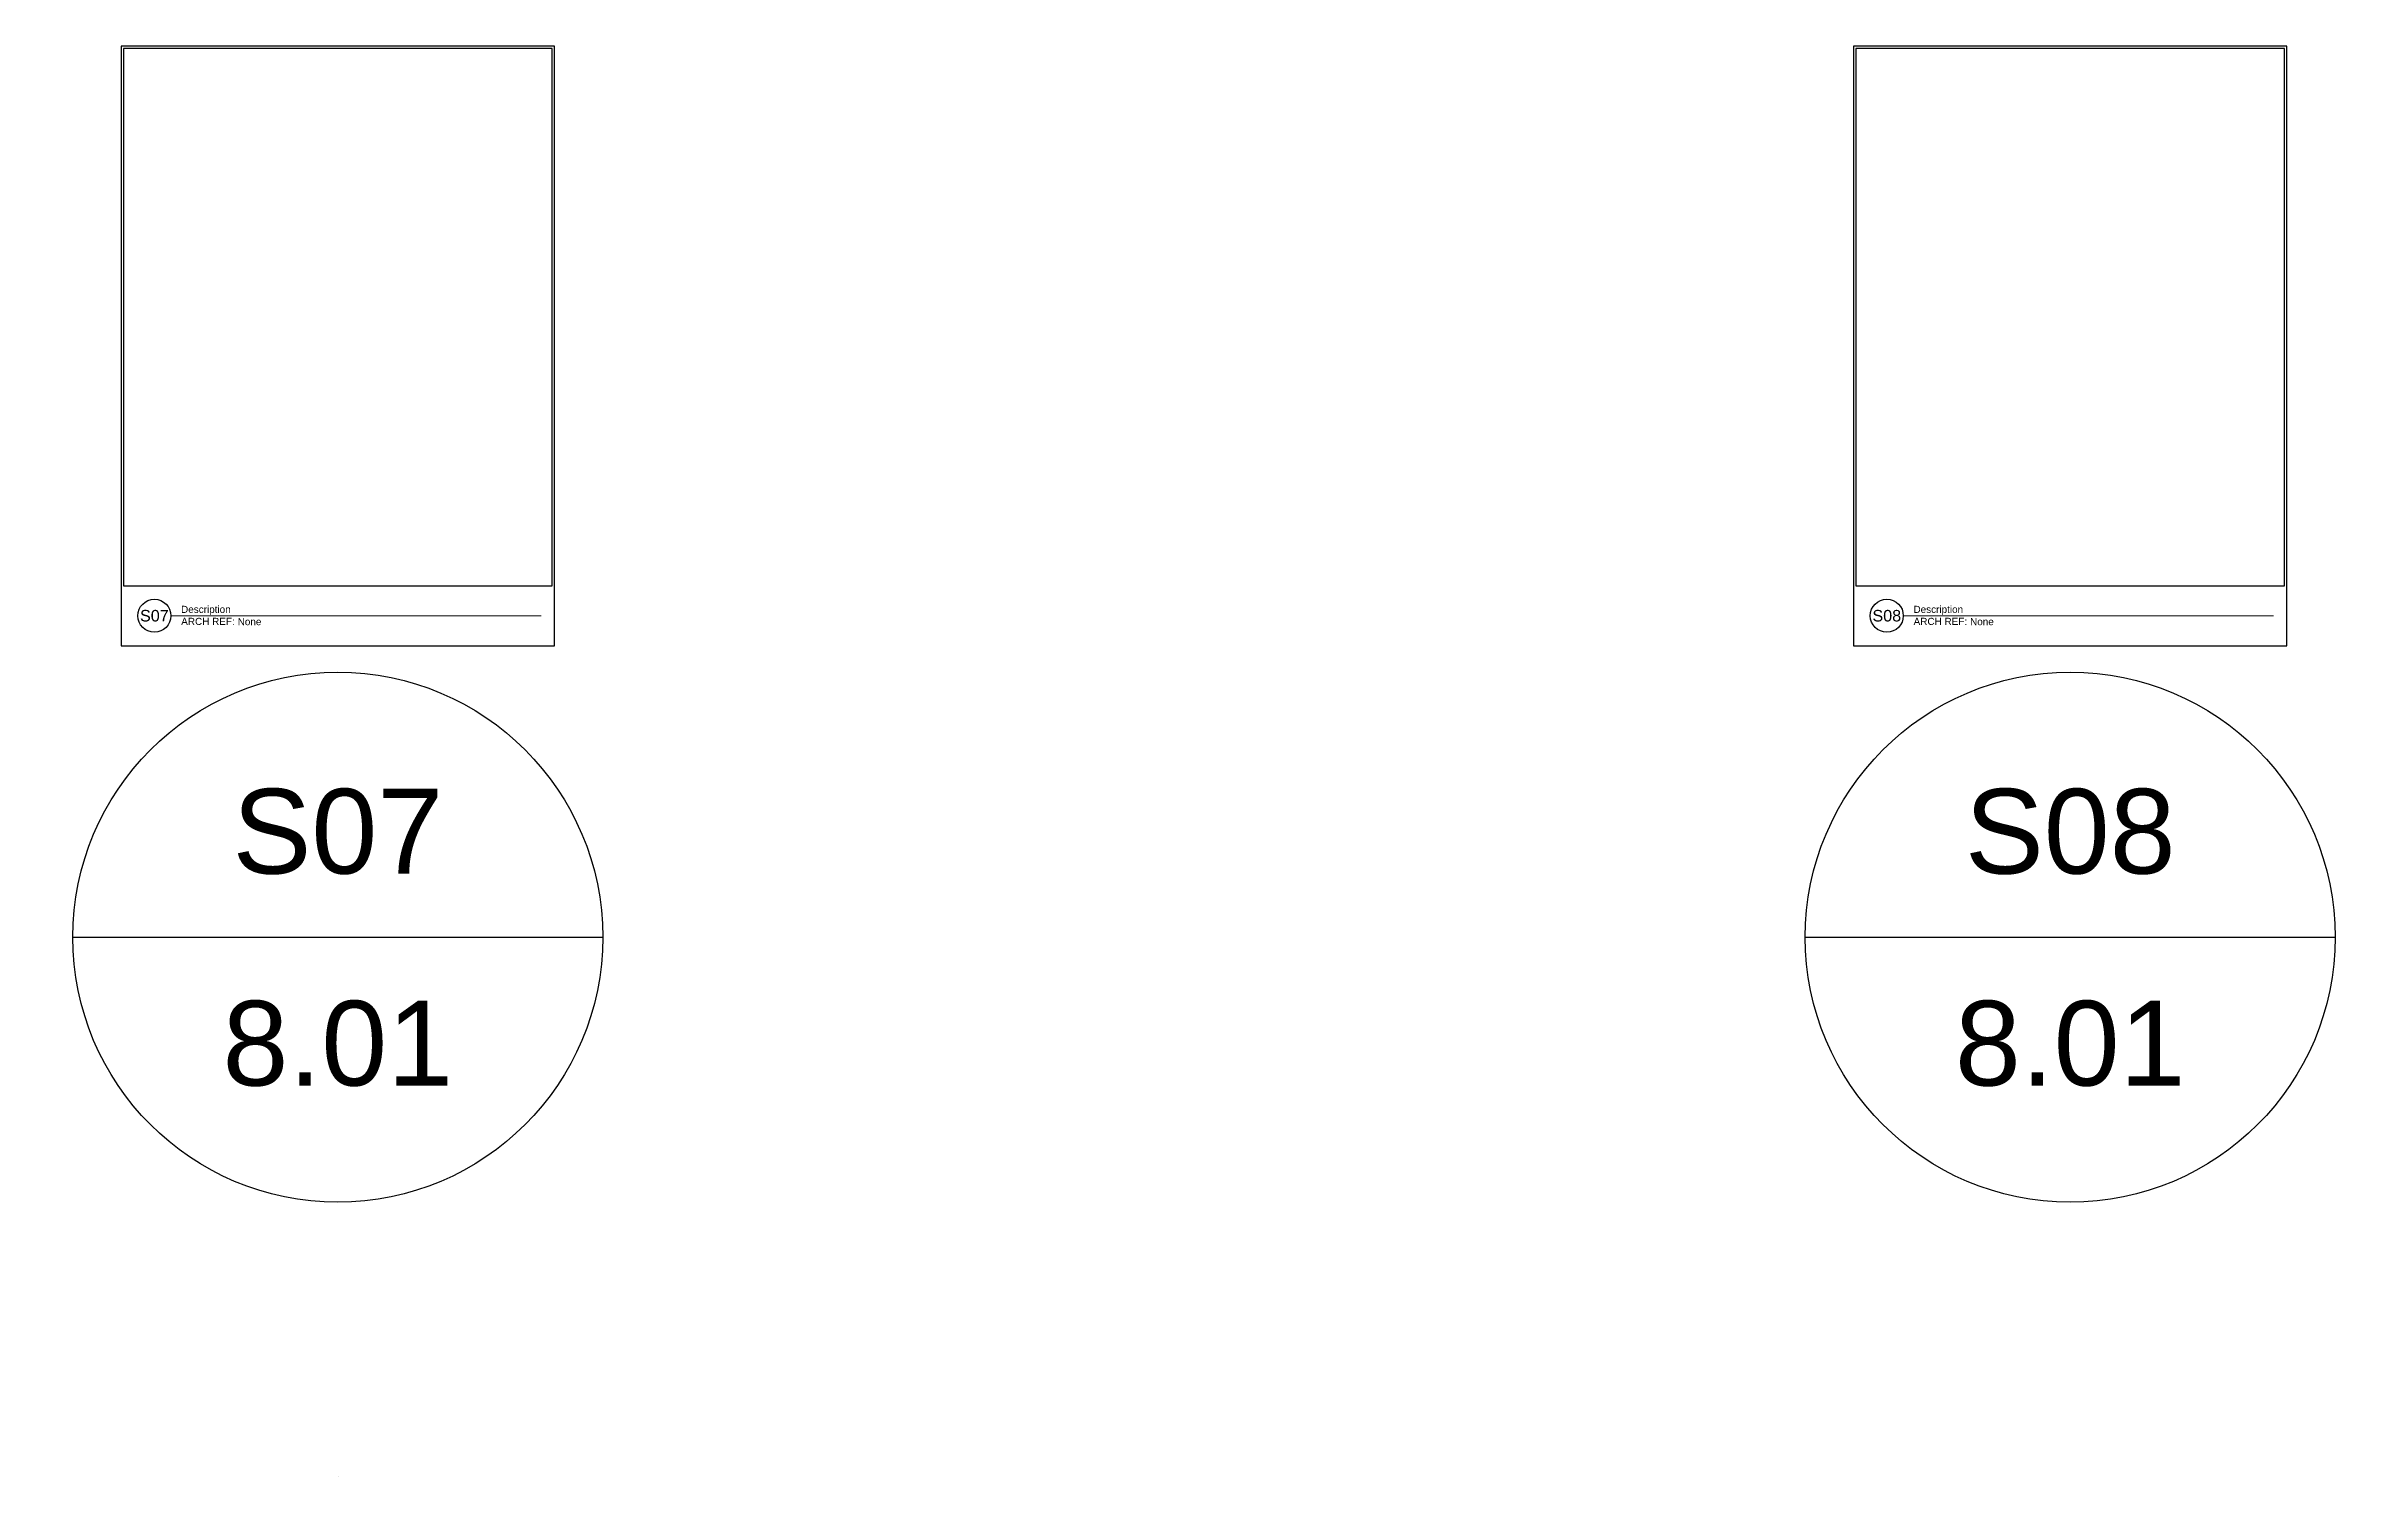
# Model space of a CAD drawing. Header units: inches. Extents: x -293 to 39679, y -468 to 488.
# Drawn here: x 758.8 to 933.5, y -422.5 to -314.5 of the extents above; entities that cross this region are included whole.
import ezdxf
from ezdxf.enums import TextEntityAlignment as Align

# ---------------------------------------------------------------- set-up
doc = ezdxf.new("R2018")
doc.units = ezdxf.units.IN
doc.header["$MEASUREMENT"] = 0
doc.layers.get('Defpoints').update_dxf_attribs({"color": 3})
doc.layers.add('NSE-Border', color=156, linetype='Continuous', plot=False)
doc.layers.add('NSE-Detail Border', color=7, linetype='Continuous')
doc.layers.add('Wipeouts', color=7, linetype='Continuous')
doc.layers.add('NSE-Title', color=51, linetype='Continuous', lineweight=9)
doc.styles.add('004 - NSSM - Standard', font='arial.ttf', dxfattribs={"height": 0.4})
doc.styles.add('008 - NSSM - Standard', font='arial.ttf', dxfattribs={"height": 0.8})
doc.styles.add('Anno - NSSM - Standard', font='arial.ttf', dxfattribs={"height": 0.1})

# ---------------------------------------------------------------- blocks, each defined once
blk = doc.blocks.new('*U4')
blk.add_wipeout([(8.13, 1.129), (8.13, 0), (0, 0), (0, 11.313), (8.172, 11.313), (8.172, 0), (8.13, 0), (8.13, 11.271), (0.042, 11.271), (0.042, 1.129)])
at = {"layer": 'Defpoints', "ltscale": 0.0625}
blk.add_lwpolyline([(0.042, 1.129), (8.13, 1.129), (8.13, 11.271), (0.042, 11.271)], close=True, dxfattribs=at)
at = {"layer": 'Defpoints'}
blk.add_circle((0.625, 0.567), 0.312, dxfattribs=at)
at = {"layer": 'NSE-Border', "ltscale": 0.0625}
blk.add_lwpolyline([(0, 0), (8.172, 0), (8.172, 11.313), (0, 11.313)], close=True, dxfattribs=at)
at = {"layer": 'NSE-Title'}
blk.add_line((0.938, 0.567), (7.922, 0.567), dxfattribs=at)
at = {"layer": 'Defpoints', "style": '008 - NSSM - Standard'}
blk.add_attdef('DETAIL_NUMBER', text='', height=0.218, dxfattribs=at).set_placement((0.625, 0.567), align=Align.MIDDLE_CENTER)
at = {"layer": 'NSE-Title', "style": '004 - NSSM - Standard'}
blk.add_text('ARCH REF:', height=0.1341, dxfattribs=at).set_placement((1.636, 0.46), align=Align.MIDDLE_CENTER)
for tag, p in [('DETAIL_DESCRIPTION', (1.129, 0.62)), ('ARCH_REF', (2.197, 0.388))]:
    blk.add_attdef(tag, p, '', height=0.134, dxfattribs=at)
blk = doc.blocks.new('*U8')
at = {"lineweight": 30, "flags": 106}
blk.add_attdef('NOTE2', text='', height=0.0001, dxfattribs=at).set_placement((0, -0.6356), align=Align.MIDDLE_CENTER)
blk.add_wipeout([(0, 0.3437), (0.1315, 0.3176), (0.2431, 0.2431), (0.3176, 0.1315), (0.3437, 0), (0.3176, -0.1315), (0.2431, -0.2431), (0.1315, -0.3176), (0, -0.3438), (-0.1315, -0.3176), (-0.2431, -0.2431), (-0.3176, -0.1315), (-0.3438, 0), (-0.3176, 0.1315), (-0.2431, 0.2431), (-0.1315, 0.3176)]).dxf.layer = 'Wipeouts'
blk.add_line((-0.3125, 0), (0.3125, 0))
blk.add_circle((0, 0), 0.3125)
at = {"color": 5, "style": 'Anno - NSSM - Standard'}
for tag, p in [('VIEW_NUMBER', (0, 0.125)), ('SHEET_NUMBER', (0, -0.125))]:
    blk.add_attdef(tag, text='', height=0.1, dxfattribs=at).set_placement(p, align=Align.MIDDLE_CENTER)

msp = doc.modelspace()

# ---------------------------------------------------------------- block references
at = {"layer": 'Defpoints', "color": 5}
ref = msp.add_blockref('*U8', (780.79613, -381.75), dxfattribs=dict(at, xscale=64, yscale=64, zscale=64))
ref.add_attrib('VIEW_NUMBER', 'S07', dxfattribs={"layer": '0', "color": 5, "height": 6.4, "style": 'Anno - NSSM - Standard'}).set_placement((780.79613, -373.75), align=Align.MIDDLE_CENTER)
ref.add_attrib('SHEET_NUMBER', '8.01', dxfattribs={"layer": '0', "color": 5, "height": 6.4, "style": 'Anno - NSSM - Standard'}).set_placement((780.79613, -389.75), align=Align.MIDDLE_CENTER)
lines = msp.add_mtext('Note', dxfattribs={"layer": '0', "insert": (780.79613, -422.42671), "char_height": 0.031448, "attachment_point": 1, "bg_fill": 3, "box_fill_scale": 1.5, "bg_fill_color": 256, "bg_fill_transparency": 0})
ref.add_attrib('NOTE2', '', (780.79613, -422.42671)).embed_mtext(lines)
ref = msp.add_blockref('*U8', (911.54653, -381.75), dxfattribs=dict(at, xscale=64, yscale=64, zscale=64))
ref.add_attrib('VIEW_NUMBER', 'S08', dxfattribs={"layer": '0', "color": 5, "height": 6.4, "style": 'Anno - NSSM - Standard'}).set_placement((911.54653, -373.75), align=Align.MIDDLE_CENTER)
ref.add_attrib('SHEET_NUMBER', '8.01', dxfattribs={"layer": '0', "color": 5, "height": 6.4, "style": 'Anno - NSSM - Standard'}).set_placement((911.54653, -389.75), align=Align.MIDDLE_CENTER)
lines = msp.add_mtext('Note', dxfattribs={"layer": '0', "insert": (911.54653, -422.42671), "char_height": 0.031448, "attachment_point": 1, "bg_fill": 3, "box_fill_scale": 1.5, "bg_fill_color": 256, "bg_fill_transparency": 0})
ref.add_attrib('NOTE2', '', (911.54653, -422.42671)).embed_mtext(lines)

# ---------------------------------------------------------------- next in the draw order: block references
at = {"layer": 'NSE-Detail Border', "xscale": 4, "yscale": 4, "zscale": 4}
for p, values in [((764.45238, -359.75), {'DETAIL_DESCRIPTION': 'Description', 'ARCH_REF': 'None', 'DETAIL_NUMBER': 'S07'}), ((895.20278, -359.75), {'DETAIL_DESCRIPTION': 'Description', 'ARCH_REF': 'None', 'DETAIL_NUMBER': 'S08'})]:
    msp.add_blockref('*U4', p, dxfattribs=at).add_auto_attribs(values)

doc.saveas('drawing.dxf')
